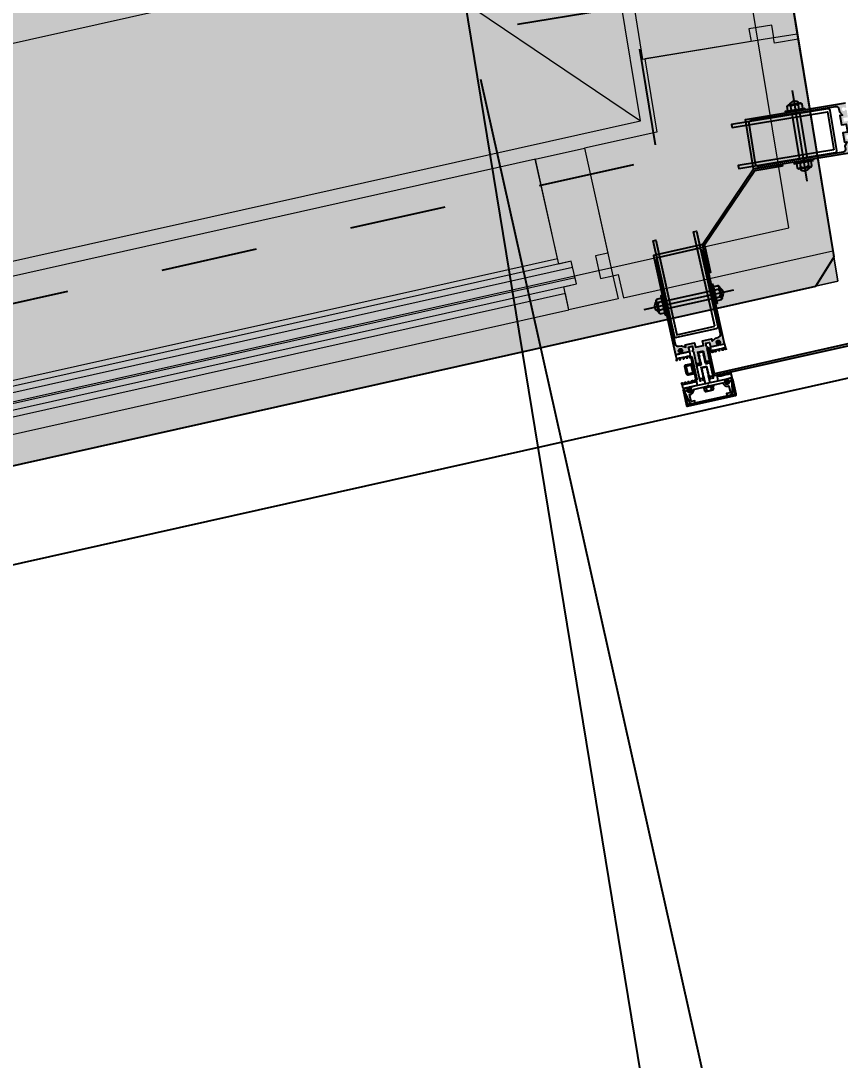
# Model space of a CAD drawing. Header units: metres. Extents: x 2 to 659295185, y -28 to 1124222152.
# Drawn here: x 655635.932 to 655636.78, y 1126426.669 to 1126427.744 of the extents above; entities that cross this region are included whole.
import ezdxf

# ---------------------------------------------------------------- set-up
doc = ezdxf.new("R2010")
doc.units = ezdxf.units.M
doc.header["$MEASUREMENT"] = 0
for name, pattern in [('CCSM_XREF ESTRUCTURA15$0$ACAD_ISO02W100', [15, 12, -3]), ('CCSM_XREF ESTRUCTURA15$0$ACAD_ISO08W100', [36, 24, -3, 6, -3]), ('CCSM_XREF ESTRUCTURA15$0$CENTER', [2, 1.25, -0.25, 0.25, -0.25]), ('DASHDOT', [1, 0.5, -0.25, 0, -0.25])]:
    doc.linetypes.add(name, pattern=pattern)
doc.layers.get('0').update_dxf_attribs({"linetype": 'CONTINUOUS'})
for name, color, linetype in [('CCSM_C1_CUERPO D.dwg 19-03-12$0$A-BROCAL', 8, 'CONTINUOUS'), ('CCSM_C1_CUERPO D.dwg 19-03-12$0$A-ESTRUCTURA DE FACHADA DE VIDRIO', 5, 'CONTINUOUS'), ('CCSM_C1_CUERPO D.dwg 19-03-12$0$A-VIDRIO', 135, 'CONTINUOUS'), ('CCSM_C1_CUERPO D.dwg 19-03-12$0$islas', 7, 'CONTINUOUS'), ('CCSM_C1_CUERPO EL$0$A-AREAS COMERCIALES', 151, 'CONTINUOUS'), ('CCSM_XREF ESTRUCTURA15$0$1. ESTRUCTURA PROPUESTA', 3, 'CONTINUOUS'), ('CCSM_XREF ESTRUCTURA15$0$A-BROCAL', 8, 'CONTINUOUS'), ('CCSM_XREF ESTRUCTURA15$0$ALUMINIO', 26, 'CONTINUOUS'), ('CCSM_XREF ESTRUCTURA15$0$cl', 1, 'CCSM_XREF ESTRUCTURA15$0$CENTER'), ('CCSM_XREF ESTRUCTURA15$0$EJES', 3, 'CCSM_XREF ESTRUCTURA15$0$ACAD_ISO08W100'), ('CCSM_XREF ESTRUCTURA15$0$LAYER1', 1, 'CONTINUOUS'), ('CCSM_XREF ESTRUCTURA15$0$LAYER4', 5, 'CONTINUOUS'), ('CCSM_XREF ESTRUCTURA15$0$METALICO', 5, 'CONTINUOUS'), ('CCSM_XREF ESTRUCTURA15$0$VARIOS', 20, 'CONTINUOUS'), ('MESAS DE FERIA', 7, 'CONTINUOUS')]:
    doc.layers.add(name, color=color, linetype=linetype)
doc.layers.add('CCSM_C1_CUERPO D.dwg 19-03-12$0$VEGETACIÓN', color=7, linetype='CONTINUOUS', true_color=0x428500)
doc.layers.add('LOCALES ASIGNADOS', color=41, linetype='DASHDOT', lineweight=0)
doc.styles.add('CCSM_XREF ESTRUCTURA15$0$ROMANS', font='romans.shx')
doc.dimstyles.new('CCSM_XREF ESTRUCTURA15$0$PMA 1000', dxfattribs={"dimscale": 0, "dimtxt": 0.6, "dimasz": 0.04, "dimexe": 0.3, "dimexo": 0.05, "dimgap": 0.1, "dimtad": 1, "dimzin": 4, "dimdsep": 46, "dimtxsty": 'CCSM_XREF ESTRUCTURA15$0$ROMANS', "dimcen": 0.1, "dimdle": 0.05, "dimclrd": 8, "dimclre": 8, "dimclrt": 5, "dimadec": 3, "dimazin": 0, "dimtfac": 1, "dimtix": 1, "dimtmove": 2, "dimatfit": 3, "dimfxl": 0.125, "dimtolj": 1, "dimtzin": 0, "dimarcsym": 0})
pattern_1 = [(329.308451238, (-1.74908, -4.25296), (0.0412171804, -0.54709132384), [0.05715, -0.62865]), (274.30845124, (-1.7491, -4.25296), (0.5485208358, 0.19704611346), [0.04572, -0.50292]), (19.75945124, (-1.74564, -4.29855), (0.5897357616, -0.35004758223), [0.04857, -0.53427]), (325.49265124, (-1.5987, -4.2283), (0.00707447526, -0.8229292713), [0.085725, -0.942975]), (15.94405124, (-1.5981, -4.2969), (0.8477022361, -0.58277140046), [0.072855, -0.801405]), (270.49245124, (-1.5987, -4.2283), (0.8477011195, -0.5827727124), [0.06858, -0.75438]), (300.308451238, (-1.62395, -4.30967), (-0.2291857787, -0.49847933902), [0.05715, -0.62865]), (245.30845124, (-1.62395, -4.30967), (0.57527698422, -0.09358776406), [0.04572, -0.50292]), (350.75985124, (-1.64305, -4.3512), (0.3460922171, -0.59206566832), [0.04857, -0.53427]), (316.808451238, (-1.74908, -4.25296), (0.251823560087, 0.031886379613), [0, -0.496824, 0, -0.51054, 0, -0.504825]), (286.808451238, (-1.74908, -4.25296), (0.32900826904, -0.149206878947), [0, -0.291084, 0, -0.485394, 0, -0.192405]), (246.808451238, (-1.77656, -4.08527), (0.048835163688, -0.40419522367), [0, -0.1905, 0, -0.59436, 0, -0.78867]), (236.808451238, (-1.7889, -4.01008), (0.14715442583, -0.426197633), [0, -0.24765, 0, -0.394716, 0, -0.56007])]

# ---------------------------------------------------------------- blocks, each defined once
blk = doc.blocks.new('*D2173')
at = {"color": 8, "lineweight": -2, "transparency": 16777216}
for p, q in [((655636.0132, 1126430.3815), (655637.0953, 1126430.5589)), ((655636.8058, 1126430.4709), (655637.2257, 1126427.9086)), ((655636.4461, 1126427.7403), (655637.5283, 1126427.9177))]:
    blk.add_line(p, q, dxfattribs=at)
at = {"color": 8, "lineweight": 0, "transparency": 16777216}
for points in [[(655636.8123, 1126430.472), (655636.7992, 1126430.4698), (655636.7993, 1126430.5104)], [(655637.2323, 1126427.9097), (655637.2192, 1126427.9076), (655637.2322, 1126427.8692)]]:
    blk.add_solid(points, dxfattribs=at)
at = {"color": 5, "transparency": 16777216, "insert": (655637.4105, 1126429.2545), "char_height": 0.6, "attachment_point": 5, "rotation": 279.3085, "style": 'CCSM_XREF ESTRUCTURA15$0$ROMANS'}
blk.add_mtext('\\A1;2.68', dxfattribs=at)
blk = doc.blocks.new('*D2153')
at = {"color": 8, "lineweight": -2, "transparency": 16777216}
for p, q in [((655636.4077, 1126427.6834), (655636.7494, 1126426.1554)), ((655633.5904, 1126427.0533), (655633.9321, 1126425.5253)), ((655633.9057, 1126425.8268), (655636.6449, 1126426.4395))]:
    blk.add_line(p, q, dxfattribs=at)
at = {"color": 8, "lineweight": 0, "transparency": 16777216}
for points in [[(655636.6434, 1126426.446), (655636.6463, 1126426.433), (655636.6839, 1126426.4482)], [(655633.9042, 1126425.8333), (655633.9071, 1126425.8203), (655633.8667, 1126425.8181)]]:
    blk.add_solid(points, dxfattribs=at)
at = {"color": 5, "transparency": 16777216, "insert": (655635.188, 1126426.5235), "char_height": 0.6, "attachment_point": 5, "rotation": 12.6076, "style": 'CCSM_XREF ESTRUCTURA15$0$ROMANS'}
blk.add_mtext('\\A1;2.89', dxfattribs=at)
blk = doc.blocks.new('*D2175')
at = {"color": 8, "lineweight": -2, "transparency": 16777216}
for p, q in [((655636.0132, 1126430.3815), (655637.0953, 1126430.5589)), ((655636.8058, 1126430.4709), (655637.2257, 1126427.9086)), ((655636.4461, 1126427.7403), (655637.5283, 1126427.9177))]:
    blk.add_line(p, q, dxfattribs=at)
at = {"color": 8, "lineweight": 0, "transparency": 16777216}
for points in [[(655636.8123, 1126430.472), (655636.7992, 1126430.4698), (655636.7993, 1126430.5104)], [(655637.2323, 1126427.9097), (655637.2192, 1126427.9076), (655637.2322, 1126427.8692)]]:
    blk.add_solid(points, dxfattribs=at)
at = {"color": 5, "transparency": 16777216, "insert": (655637.4105, 1126429.2545), "char_height": 0.6, "attachment_point": 5, "rotation": 279.3085, "style": 'CCSM_XREF ESTRUCTURA15$0$ROMANS'}
blk.add_mtext('\\A1;2.68', dxfattribs=at)
blk = doc.blocks.new('*D2164')
at = {"color": 8, "lineweight": -2, "transparency": 16777216}
for p, q in [((655636.4077, 1126427.6834), (655636.7494, 1126426.1554)), ((655633.5904, 1126427.0533), (655633.9321, 1126425.5253)), ((655633.9057, 1126425.8268), (655636.6449, 1126426.4395))]:
    blk.add_line(p, q, dxfattribs=at)
at = {"color": 8, "lineweight": 0, "transparency": 16777216}
for points in [[(655636.6434, 1126426.446), (655636.6463, 1126426.433), (655636.6839, 1126426.4482)], [(655633.9042, 1126425.8333), (655633.9071, 1126425.8203), (655633.8667, 1126425.8181)]]:
    blk.add_solid(points, dxfattribs=at)
at = {"color": 5, "transparency": 16777216, "insert": (655635.188, 1126426.5235), "char_height": 0.6, "attachment_point": 5, "rotation": 12.6076, "style": 'CCSM_XREF ESTRUCTURA15$0$ROMANS'}
blk.add_mtext('\\A1;2.89', dxfattribs=at)
blk = doc.blocks.new('CCSM_XREF ESTRUCTURA15$0$A$C1C286DAD')
at = {"layer": 'CCSM_XREF ESTRUCTURA15$0$ALUMINIO'}
h = blk.add_hatch(color=256, dxfattribs=at)
edge = h.paths.add_edge_path()
edge.add_line((-6975.2, -3518), (-6975.9, -3517.5))
edge.add_line((-6975.9, -3517.5), (-6976.4, -3518))
edge.add_line((-6976.4, -3518), (-6976.9, -3517.5))
edge.add_line((-6976.9, -3517.5), (-6977.4, -3518))
edge.add_line((-6977.4, -3518), (-6977.9, -3517.6))
edge.add_line((-6977.9, -3517.6), (-6978.4, -3518.1))
edge.add_line((-6978.4, -3518.1), (-6978.9, -3517.6))
edge.add_line((-6978.9, -3517.6), (-6979.4, -3518.2))
edge.add_line((-6979.4, -3518.2), (-6980, -3517.7))
edge.add_line((-6980, -3517.7), (-6980.4, -3518.2))
edge.add_line((-6980.4, -3518.2), (-6981, -3517.7))
edge.add_line((-6981, -3517.7), (-6981.5, -3518.3))
edge.add_line((-6981.5, -3518.3), (-6982, -3517.8))
edge.add_line((-6982, -3517.8), (-6982.5, -3518.3))
edge.add_line((-6982.5, -3518.3), (-6983, -3517.9))
edge.add_line((-6983, -3517.9), (-6983.5, -3518.4))
edge.add_line((-6983.5, -3518.4), (-6984, -3517.9))
edge.add_line((-6984, -3517.9), (-6984.5, -3518.5))
edge.add_line((-6984.5, -3518.5), (-6985, -3518))
edge.add_line((-6985, -3518), (-6985.5, -3518.5))
edge.add_line((-6985.5, -3518.5), (-6986, -3518.1))
edge.add_line((-6986, -3518.1), (-6986.5, -3518.6))
edge.add_line((-6986.5, -3518.6), (-6987, -3518.1))
edge.add_line((-6987, -3518.1), (-6987.5, -3518.7))
edge.add_line((-6987.5, -3518.7), (-6988.1, -3518.2))
edge.add_line((-6988.1, -3518.2), (-6988.7, -3518.9))
edge.add_line((-6988.7, -3518.9), (-6988.6, -3519.9))
edge.add_line((-6988.6, -3519.9), (-6986.3, -3519.7))
edge.add_line((-6986.3, -3519.7), (-6986.2, -3521.7))
edge.add_line((-6986.2, -3521.7), (-6988.5, -3521.9))
edge.add_line((-6988.5, -3521.9), (-6988.5, -3522.9))
edge.add_line((-6988.5, -3522.9), (-6973.5, -3522))
edge.add_line((-6973.5, -3522), (-6972.4, -3522.9))
edge.add_line((-6972.4, -3522.9), (-6971.5, -3521.9))
edge.add_line((-6971.5, -3521.9), (-6967.7, -3521.7))
edge.add_line((-6967.7, -3521.7), (-6967.5, -3525.5))
edge.add_line((-6967.5, -3525.5), (-6972.3, -3525.7))
edge.add_line((-6972.3, -3525.7), (-6971.8, -3533.2))
edge.add_line((-6971.8, -3533.2), (-6970.6, -3533.8))
edge.add_arc((-6968.8, -3534.5), 2, -150.135, 156.7349, ccw=False)
edge.add_line((-6970.5, -3535.5), (-6971.7, -3536.2))
edge.add_line((-6971.7, -3536.2), (-6971.4, -3540.7))
edge.add_line((-6971.4, -3540.7), (-6866.6, -3534.7))
edge.add_line((-6866.6, -3534.7), (-6869.6, -3482.8))
edge.add_line((-6869.6, -3482.8), (-6974.4, -3488.8))
edge.add_line((-6974.4, -3488.8), (-6974.1, -3493.3))
edge.add_line((-6974.1, -3493.3), (-6972.9, -3493.8))
edge.add_arc((-6971.1, -3494.6), 2, -150.135, 156.7349, ccw=False)
edge.add_line((-6972.8, -3495.6), (-6974, -3496.3))
edge.add_line((-6974, -3496.3), (-6973.5, -3503.8))
edge.add_line((-6973.5, -3503.8), (-6968.8, -3503.5))
edge.add_line((-6968.8, -3503.5), (-6968.5, -3507.3))
edge.add_line((-6968.5, -3507.3), (-6972.3, -3507.5))
edge.add_line((-6972.3, -3507.5), (-6973.4, -3506.6))
edge.add_line((-6973.4, -3506.6), (-6974.3, -3507.6))
edge.add_line((-6974.3, -3507.6), (-6989.3, -3508.5))
edge.add_line((-6989.3, -3508.5), (-6989.2, -3509.5))
edge.add_line((-6989.2, -3509.5), (-6986.9, -3509.4))
edge.add_line((-6986.9, -3509.4), (-6986.8, -3511.3))
edge.add_line((-6986.8, -3511.3), (-6989.1, -3511.5))
edge.add_line((-6989.1, -3511.5), (-6989.1, -3512.5))
edge.add_line((-6989.1, -3512.5), (-6988.4, -3513.1))
edge.add_line((-6988.4, -3513.1), (-6987.9, -3512.5))
edge.add_line((-6987.9, -3512.5), (-6987.3, -3513))
edge.add_line((-6987.3, -3513), (-6986.9, -3512.5))
edge.add_line((-6986.9, -3512.5), (-6986.3, -3513))
edge.add_line((-6986.3, -3513), (-6985.8, -3512.4))
edge.add_line((-6985.8, -3512.4), (-6985.3, -3512.9))
edge.add_line((-6985.3, -3512.9), (-6984.8, -3512.4))
edge.add_line((-6984.8, -3512.4), (-6984.3, -3512.8))
edge.add_line((-6984.3, -3512.8), (-6983.8, -3512.3))
edge.add_line((-6983.8, -3512.3), (-6983.3, -3512.8))
edge.add_line((-6983.3, -3512.8), (-6982.8, -3512.3))
edge.add_line((-6982.8, -3512.3), (-6982.3, -3512.8))
edge.add_line((-6982.3, -3512.8), (-6981.8, -3512.2))
edge.add_line((-6981.8, -3512.2), (-6981.3, -3512.7))
edge.add_line((-6981.3, -3512.7), (-6980.8, -3512.2))
edge.add_line((-6980.8, -3512.2), (-6980.2, -3512.6))
edge.add_line((-6980.2, -3512.6), (-6979.8, -3512.1))
edge.add_line((-6979.8, -3512.1), (-6979.2, -3512.6))
edge.add_line((-6979.2, -3512.6), (-6978.7, -3512))
edge.add_line((-6978.7, -3512), (-6978.2, -3512.5))
edge.add_line((-6978.2, -3512.5), (-6977.7, -3512))
edge.add_line((-6977.7, -3512), (-6977.2, -3512.5))
edge.add_line((-6977.2, -3512.5), (-6976.7, -3511.9))
edge.add_line((-6976.7, -3511.9), (-6976.2, -3512.4))
edge.add_line((-6976.2, -3512.4), (-6975.6, -3511.8))
edge.add_line((-6975.6, -3511.8), (-6975.2, -3518))
edge = h.paths.add_edge_path(flags=16)
edge.add_line((-6875.5, -3485.1), (-6963.5, -3490.2))
edge.add_arc((-6963.3, -3493.2), 3, 93.2999, 183.2999)
edge.add_line((-6966.3, -3493.3), (-6966.2, -3496.3))
edge.add_line((-6966.2, -3496.3), (-6968.4, -3500.5))
edge.add_line((-6968.4, -3500.5), (-6965.9, -3500.3))
edge.add_line((-6965.9, -3500.3), (-6965.4, -3510.1))
edge.add_line((-6965.4, -3510.1), (-6970.2, -3510.4))
edge.add_line((-6970.2, -3510.4), (-6969.7, -3518.8))
edge.add_line((-6969.7, -3518.8), (-6964.9, -3518.5))
edge.add_line((-6964.9, -3518.5), (-6964.3, -3528.3))
edge.add_line((-6964.3, -3528.3), (-6966.8, -3528.4))
edge.add_line((-6966.8, -3528.4), (-6964.1, -3532.3))
edge.add_line((-6964.1, -3532.3), (-6963.9, -3535.3))
edge.add_arc((-6960.9, -3535.1), 3, 183.2999, 273.2999)
edge.add_line((-6960.7, -3538.1), (-6872.7, -3533))
edge.add_arc((-6872.9, -3530), 3, 273.2999, 363.2999)
edge.add_line((-6869.9, -3529.8), (-6872.3, -3487.9))
edge.add_arc((-6875.3, -3488.1), 3, 3.2999, 93.2999)
h = blk.add_hatch(color=256, dxfattribs=at)
edge = h.paths.add_edge_path()
edge.add_arc((-7026.5, -3493.7), 1.02, 93.2999, 183.2999, ccw=False)
edge.add_line((-7026.6, -3492.7), (-7014.4, -3492))
edge.add_line((-7014.4, -3492), (-7013.3, -3493))
edge.add_line((-7013.3, -3493), (-7011.6, -3491.1))
edge.add_line((-7011.6, -3491.1), (-7011.7, -3490.8))
edge.add_arc((-7012, -3490.8), 0.3, 3.2999, 93.2999)
edge.add_line((-7012, -3490.5), (-7028, -3491.4))
edge.add_arc((-7028, -3492.4), 1.02, 93.2999, 183.2999)
edge.add_line((-7029, -3492.5), (-7026.1, -3543.2))
edge.add_arc((-7025, -3543.1), 1.02, 183.2999, 273.2999)
edge.add_line((-7025, -3544.2), (-7008.9, -3543.2))
edge.add_arc((-7009, -3542.9), 0.3, 273.2999, 363.2999)
edge.add_line((-7008.7, -3542.9), (-7008.7, -3542.6))
edge.add_line((-7008.7, -3542.6), (-7010.6, -3540.9))
edge.add_line((-7010.6, -3540.9), (-7011.5, -3542))
edge.add_line((-7011.5, -3542), (-7023.7, -3542.7))
edge.add_arc((-7023.7, -3541.7), 1.02, 183.2999, 273.2999, ccw=False)
edge.add_line((-7024.8, -3541.7), (-7027.5, -3493.8))
h = blk.add_hatch(color=256, dxfattribs=at)
edge = h.paths.add_edge_path()
edge.add_line((-6775, -3707), (-6774.4, -3707.6))
edge.add_line((-6774.4, -3707.6), (-6774.9, -3708.2))
edge.add_line((-6774.9, -3708.2), (-6774.4, -3708.7))
edge.add_line((-6774.4, -3708.7), (-6774.9, -3709.2))
edge.add_line((-6774.9, -3709.2), (-6774.4, -3709.7))
edge.add_line((-6774.4, -3709.7), (-6774.9, -3710.2))
edge.add_line((-6774.9, -3710.2), (-6774.4, -3710.7))
edge.add_line((-6774.4, -3710.7), (-6774.9, -3711.2))
edge.add_line((-6774.9, -3711.2), (-6774.4, -3711.7))
edge.add_line((-6774.4, -3711.7), (-6774.9, -3712.2))
edge.add_line((-6774.9, -3712.2), (-6774.4, -3712.7))
edge.add_line((-6774.4, -3712.7), (-6774.9, -3713.3))
edge.add_line((-6774.9, -3713.3), (-6774.4, -3713.8))
edge.add_line((-6774.4, -3713.8), (-6774.9, -3714.3))
edge.add_line((-6774.9, -3714.3), (-6774.4, -3714.8))
edge.add_line((-6774.4, -3714.8), (-6774.9, -3715.3))
edge.add_line((-6774.9, -3715.3), (-6774.4, -3715.8))
edge.add_line((-6774.4, -3715.8), (-6774.9, -3716.3))
edge.add_line((-6774.9, -3716.3), (-6774.4, -3716.8))
edge.add_line((-6774.4, -3716.8), (-6774.9, -3717.3))
edge.add_line((-6774.9, -3717.3), (-6774.4, -3717.8))
edge.add_line((-6774.4, -3717.8), (-6774.9, -3718.3))
edge.add_line((-6774.9, -3718.3), (-6774.4, -3718.8))
edge.add_line((-6774.4, -3718.8), (-6774.9, -3719.3))
edge.add_line((-6774.9, -3719.3), (-6774.4, -3719.9))
edge.add_line((-6774.4, -3719.9), (-6775.1, -3720.5))
edge.add_line((-6775.1, -3720.5), (-6776.1, -3720.5))
edge.add_line((-6776.1, -3720.5), (-6776.1, -3718.2))
edge.add_line((-6776.1, -3718.2), (-6778.1, -3718.2))
edge.add_line((-6778.1, -3718.2), (-6778.1, -3720.5))
edge.add_line((-6778.1, -3720.5), (-6779.1, -3720.5))
edge.add_line((-6779.1, -3720.5), (-6779.1, -3705.5))
edge.add_line((-6779.1, -3705.5), (-6780.1, -3704.5))
edge.add_line((-6780.1, -3704.5), (-6779.1, -3703.5))
edge.add_line((-6779.1, -3703.5), (-6779.1, -3699.7))
edge.add_line((-6779.1, -3699.7), (-6782.9, -3699.7))
edge.add_line((-6782.9, -3699.7), (-6782.9, -3704.5))
edge.add_line((-6782.9, -3704.5), (-6790.4, -3704.5))
edge.add_line((-6790.4, -3704.5), (-6791, -3703.3))
edge.add_arc((-6791.9, -3701.5), 2, 296.5651, 603.435)
edge.add_line((-6792.8, -3703.3), (-6793.4, -3704.5))
edge.add_line((-6793.4, -3704.5), (-6797.9, -3704.5))
edge.add_line((-6797.9, -3704.5), (-6797.9, -3599.5))
edge.add_line((-6797.9, -3599.5), (-6745.9, -3599.5))
edge.add_line((-6745.9, -3599.5), (-6745.9, -3704.5))
edge.add_line((-6745.9, -3704.5), (-6750.4, -3704.5))
edge.add_line((-6750.4, -3704.5), (-6751, -3703.3))
edge.add_arc((-6751.9, -3701.5), 2, 296.5651, 603.435)
edge.add_line((-6752.8, -3703.3), (-6753.4, -3704.5))
edge.add_line((-6753.4, -3704.5), (-6760.9, -3704.5))
edge.add_line((-6760.9, -3704.5), (-6760.9, -3699.7))
edge.add_line((-6760.9, -3699.7), (-6764.7, -3699.7))
edge.add_line((-6764.7, -3699.7), (-6764.7, -3703.5))
edge.add_line((-6764.7, -3703.5), (-6763.7, -3704.5))
edge.add_line((-6763.7, -3704.5), (-6764.7, -3705.5))
edge.add_line((-6764.7, -3705.5), (-6764.7, -3720.5))
edge.add_line((-6764.7, -3720.5), (-6765.7, -3720.5))
edge.add_line((-6765.7, -3720.5), (-6765.7, -3718.2))
edge.add_line((-6765.7, -3718.2), (-6767.7, -3718.2))
edge.add_line((-6767.7, -3718.2), (-6767.7, -3720.5))
edge.add_line((-6767.7, -3720.5), (-6768.7, -3720.5))
edge.add_line((-6768.7, -3720.5), (-6769.3, -3719.9))
edge.add_line((-6769.3, -3719.9), (-6768.8, -3719.3))
edge.add_line((-6768.8, -3719.3), (-6769.3, -3718.8))
edge.add_line((-6769.3, -3718.8), (-6768.8, -3718.3))
edge.add_line((-6768.8, -3718.3), (-6769.3, -3717.8))
edge.add_line((-6769.3, -3717.8), (-6768.8, -3717.3))
edge.add_line((-6768.8, -3717.3), (-6769.3, -3716.8))
edge.add_line((-6769.3, -3716.8), (-6768.8, -3716.3))
edge.add_line((-6768.8, -3716.3), (-6769.3, -3715.8))
edge.add_line((-6769.3, -3715.8), (-6768.8, -3715.3))
edge.add_line((-6768.8, -3715.3), (-6769.3, -3714.8))
edge.add_line((-6769.3, -3714.8), (-6768.8, -3714.3))
edge.add_line((-6768.8, -3714.3), (-6769.4, -3713.8))
edge.add_line((-6769.4, -3713.8), (-6768.8, -3713.3))
edge.add_line((-6768.8, -3713.3), (-6769.4, -3712.7))
edge.add_line((-6769.4, -3712.7), (-6768.8, -3712.2))
edge.add_line((-6768.8, -3712.2), (-6769.4, -3711.7))
edge.add_line((-6769.4, -3711.7), (-6768.8, -3711.2))
edge.add_line((-6768.8, -3711.2), (-6769.4, -3710.7))
edge.add_line((-6769.4, -3710.7), (-6768.8, -3710.2))
edge.add_line((-6768.8, -3710.2), (-6769.4, -3709.7))
edge.add_line((-6769.4, -3709.7), (-6768.8, -3709.2))
edge.add_line((-6768.8, -3709.2), (-6769.4, -3708.7))
edge.add_line((-6769.4, -3708.7), (-6768.8, -3708.2))
edge.add_line((-6768.8, -3708.2), (-6769.4, -3707.6))
edge.add_line((-6769.4, -3707.6), (-6768.7, -3707))
edge.add_line((-6768.7, -3707), (-6775, -3707))
edge = h.paths.add_edge_path(flags=16)
edge.add_line((-6747.9, -3605.5), (-6747.9, -3693.7))
edge.add_arc((-6750.9, -3693.7), 3, -90, 0, ccw=False)
edge.add_line((-6750.9, -3696.7), (-6753.9, -3696.7))
edge.add_line((-6753.9, -3696.7), (-6757.9, -3699.2))
edge.add_line((-6757.9, -3699.2), (-6757.9, -3696.7))
edge.add_line((-6757.9, -3696.7), (-6767.7, -3696.7))
edge.add_line((-6767.7, -3696.7), (-6767.7, -3701.5))
edge.add_line((-6767.7, -3701.5), (-6776.1, -3701.5))
edge.add_line((-6776.1, -3701.5), (-6776.1, -3696.7))
edge.add_line((-6776.1, -3696.7), (-6785.9, -3696.7))
edge.add_line((-6785.9, -3696.7), (-6785.9, -3699.2))
edge.add_line((-6785.9, -3699.2), (-6789.9, -3696.7))
edge.add_line((-6789.9, -3696.7), (-6792.9, -3696.7))
edge.add_arc((-6792.9, -3693.7), 3, 180, 270, ccw=False)
edge.add_line((-6795.9, -3693.7), (-6795.9, -3605.5))
edge.add_arc((-6792.9, -3605.5), 3, 90, 180, ccw=False)
edge.add_line((-6792.9, -3602.5), (-6750.9, -3602.5))
edge.add_arc((-6750.9, -3605.5), 3, 0, 90, ccw=False)
at = {"layer": 'CCSM_XREF ESTRUCTURA15$0$LAYER4'}
for points in [[(-6781.1, -3705.5), (-6781.1, -3732.5), (-6988.4, -3732.5), (-7000.3, -3525.5), (-6973.4, -3524), (-6973.5, -3522), (-7002.4, -3523.7), (-6990.3, -3734.5), (-6779.1, -3734.5), (-6779.1, -3705.5)], [(-6799.9, -3629.5), (-6799.9, -3600.4), (-6867.3, -3536.7), (-6896.4, -3538.4), (-6896.5, -3536.4), (-6866.6, -3534.7), (-6797.9, -3599.5), (-6797.9, -3629.5)]]:
    blk.add_hatch(color=256, dxfattribs=at).paths.add_polyline_path(points)
at = {"layer": 'CCSM_XREF ESTRUCTURA15$0$A-BROCAL', "elevation": -0.5}
for points in [[(-7240.3, 1793.3), (-6927.9, -3643.7), (-6901.2, -3667.1), (32631.6, -3667.2), (32657.6, -3643.9), (32971.9, 1807.7)], [(-7340.1, 1787.5), (-7025.4, -3691.3), (-7020, -3767.1), (32750.7, -3767.2), (32755.1, -3691), (33071.8, 1801.9)]]:
    blk.add_lwpolyline(points, dxfattribs=at)
at = {"layer": 'CCSM_XREF ESTRUCTURA15$0$ALUMINIO', "elevation": -0.5}
for points in [[(-6975.2, -3518), (-6975.9, -3517.5), (-6976.4, -3518), (-6976.9, -3517.5), (-6977.4, -3518), (-6977.9, -3517.6), (-6978.4, -3518.1), (-6978.9, -3517.6), (-6979.4, -3518.2), (-6980, -3517.7), (-6980.4, -3518.2), (-6981, -3517.7), (-6981.5, -3518.3), (-6982, -3517.8), (-6982.5, -3518.3), (-6983, -3517.9), (-6983.5, -3518.4), (-6984, -3517.9), (-6984.5, -3518.5), (-6985, -3518), (-6985.5, -3518.5), (-6986, -3518.1), (-6986.5, -3518.6), (-6987, -3518.1), (-6987.5, -3518.7), (-6988.1, -3518.2), (-6988.7, -3518.9), (-6988.6, -3519.9), (-6986.3, -3519.7), (-6986.2, -3521.7), (-6988.5, -3521.9), (-6988.5, -3522.9), (-6973.5, -3522), (-6972.4, -3522.9), (-6971.5, -3521.9), (-6967.7, -3521.7), (-6967.5, -3525.5), (-6972.3, -3525.7), (-6971.8, -3533.2), (-6970.6, -3533.8, -4.236068), (-6970.5, -3535.5), (-6971.7, -3536.2), (-6971.4, -3540.7), (-6866.6, -3534.7), (-6869.6, -3482.8), (-6974.4, -3488.8), (-6974.1, -3493.3), (-6972.9, -3493.8, -4.236068), (-6972.8, -3495.6), (-6974, -3496.3), (-6973.5, -3503.8), (-6968.8, -3503.5), (-6968.5, -3507.3), (-6972.3, -3507.5), (-6973.4, -3506.6), (-6974.3, -3507.6), (-6989.3, -3508.5), (-6989.2, -3509.5), (-6986.9, -3509.4), (-6986.8, -3511.3), (-6989.1, -3511.5), (-6989.1, -3512.5), (-6988.4, -3513.1), (-6987.9, -3512.5), (-6987.3, -3513), (-6986.9, -3512.5), (-6986.3, -3513), (-6985.8, -3512.4), (-6985.3, -3512.9), (-6984.8, -3512.4), (-6984.3, -3512.8), (-6983.8, -3512.3), (-6983.3, -3512.8), (-6982.8, -3512.3), (-6982.3, -3512.8), (-6981.8, -3512.2), (-6981.3, -3512.7), (-6980.8, -3512.2), (-6980.2, -3512.6), (-6979.8, -3512.1), (-6979.2, -3512.6), (-6978.7, -3512), (-6978.2, -3512.5), (-6977.7, -3512), (-6977.2, -3512.5), (-6976.7, -3511.9), (-6976.2, -3512.4), (-6975.6, -3511.8)], [(-7027.5, -3493.8), (-7027.5, -3493.8, -0.414214), (-7026.6, -3492.7), (-7014.4, -3492), (-7013.3, -3493), (-7011.6, -3491.1), (-7011.7, -3490.8, 0.414214), (-7012, -3490.5), (-7028, -3491.4, 0.414214), (-7029, -3492.5), (-7026.1, -3543.2, 0.414214), (-7025, -3544.2), (-7008.9, -3543.2, 0.414214), (-7008.7, -3542.9), (-7008.7, -3542.6), (-7010.6, -3540.9), (-7011.5, -3542), (-7023.7, -3542.7, -0.414214), (-7024.8, -3541.7)], [(-7009.9, -3499.9), (-7011.3, -3498.7, -2.544495), (-7011.5, -3495.5), (-7010.3, -3494.1), (-7010.3, -3492.9, 0.414214), (-7011.4, -3492), (-7012.4, -3492), (-7013.3, -3493.1), (-7014.4, -3492.1), (-7025.4, -3495, 0.35857), (-7026.9, -3497), (-7026.7, -3501), (-7024.7, -3500.8), (-7024.9, -3496.9), (-7017.4, -3496.4, 0.4818), (-7012.8, -3501.5), (-7012, -3516), (-7010.9, -3516.9), (-7011.9, -3518), (-7011.1, -3532.5, 0.4818), (-7015, -3538.1), (-7022.5, -3538.5), (-7022.7, -3534.5), (-7024.7, -3534.6), (-7024.5, -3538.6, 0.35857), (-7022.8, -3540.5), (-7011.5, -3542), (-7010.6, -3540.9), (-7009.5, -3541.9), (-7008.5, -3541.8, 0.414214), (-7007.6, -3540.7), (-7007.6, -3539.5), (-7009, -3538.3, -2.544495), (-7009.2, -3535.1), (-7008, -3533.8)], [(-6875.5, -3485.1), (-6963.5, -3490.2, 0.414214), (-6966.3, -3493.3), (-6966.2, -3496.3), (-6968.4, -3500.5), (-6965.9, -3500.3), (-6965.4, -3510.1), (-6970.2, -3510.4), (-6969.7, -3518.8), (-6964.9, -3518.5), (-6964.3, -3528.3), (-6966.8, -3528.4), (-6964.1, -3532.3), (-6963.9, -3535.3, 0.414214), (-6960.7, -3538.1), (-6872.7, -3533, 0.414214), (-6869.9, -3529.8), (-6872.3, -3487.9, 0.414214)], [(-6747.9, -3605.5), (-6747.9, -3693.7, -0.414214), (-6750.9, -3696.7), (-6753.9, -3696.7), (-6757.9, -3699.2), (-6757.9, -3696.7), (-6767.7, -3696.7), (-6767.7, -3701.5), (-6776.1, -3701.5), (-6776.1, -3696.7), (-6785.9, -3696.7), (-6785.9, -3699.2), (-6789.9, -3696.7), (-6792.9, -3696.7, -0.414214), (-6795.9, -3693.7), (-6795.9, -3605.5, -0.414214), (-6792.9, -3602.5), (-6750.9, -3602.5, -0.414214)]]:
    blk.add_lwpolyline(points, format="xyb", close=True, dxfattribs=at)
blk.add_lwpolyline([(-6991.2, -3518.9), (-6991.9, -3518.4), (-6992.3, -3518.9), (-6992.9, -3518.4), (-6993.4, -3519), (-6993.9, -3518.5), (-6994.4, -3519), (-6994.9, -3518.5), (-6995.4, -3519.1), (-6995.9, -3518.6), (-6996.4, -3519.1), (-6996.9, -3518.7), (-6997.4, -3519.2), (-6998, -3518.7), (-6998.4, -3519.3), (-6998.9, -3518.8), (-6999.4, -3519.4), (-7000, -3518.9), (-7000.4, -3519.4), (-7001, -3518.9), (-7001.5, -3519.5), (-7002, -3519), (-7002.5, -3519.5), (-7003, -3519), (-7003.5, -3519.6), (-7004, -3519.1), (-7004.7, -3519.8), (-7004.6, -3520.8), (-7002.3, -3520.7), (-7002.2, -3522.7), (-7004.5, -3522.8), (-7004.4, -3523.8), (-6988.5, -3522.9), (-6988.7, -3518.2), (-6987.5, -3518.1), (-6986.9, -3517.4), (-6986.2, -3518), (-6980.1, -3517.7), (-6979.6, -3517), (-6978.9, -3517.6), (-6976.3, -3517.4), (-6976.5, -3512.5), (-6979.2, -3512.6), (-6979.8, -3513.3), (-6980.4, -3512.7), (-6986.5, -3513), (-6987.1, -3513.7), (-6987.7, -3513.1), (-6989, -3513.2), (-6989.3, -3508.5), (-7005.3, -3509.4), (-7005.2, -3510.4), (-7002.9, -3510.3), (-7002.8, -3512.3), (-7005.1, -3512.4), (-7005, -3513.4), (-7004.3, -3514), (-7003.9, -3513.5), (-7003.3, -3513.9), (-7002.8, -3513.4), (-7002.3, -3513.9), (-7001.8, -3513.3), (-7001.3, -3513.8), (-7000.8, -3513.3), (-7000.3, -3513.8), (-6999.8, -3513.2), (-6999.2, -3513.7), (-6998.8, -3513.2), (-6998.3, -3513.7), (-6997.8, -3513.1), (-6997.2, -3513.6), (-6996.8, -3513.1), (-6996.2, -3513.6), (-6995.7, -3513), (-6995.2, -3513.5), (-6994.7, -3513), (-6994.2, -3513.5), (-6993.7, -3512.9), (-6993.2, -3513.4), (-6992.7, -3512.9), (-6992.1, -3513.3), (-6991.6, -3512.7)], close=True, dxfattribs=at)
blk.add_lwpolyline([(-6797.9, -3704.5), (-6797.9, -3599.5), (-6745.9, -3599.5), (-6745.9, -3704.5)], dxfattribs=at)
at = {"layer": 'CCSM_XREF ESTRUCTURA15$0$cl'}
for p, q in [((-6940.3, -582.8, -1), (-6771.9, -3503.1, -0.1)), ((-4056.7, -3503.1, -0.5), (-6771.9, -3503.1, -0.5))]:
    blk.add_line(p, q, dxfattribs=at)
at = {"layer": 'CCSM_XREF ESTRUCTURA15$0$EJES'}
for p, q in [((-6923.2, -3464.4, -0.5), (-6917.8, -3559.1, -0.5)), ((-6724.4, -3652, -0.5), (-6819.3, -3652, -0.5))]:
    blk.add_line(p, q, dxfattribs=at)
at = {"layer": 'CCSM_XREF ESTRUCTURA15$0$LAYER1', "elevation": -0.5}
for points in [[(-7003.9, -3498.2), (-7005.7, -3498.8), (-7005.5, -3501.4), (-7003.8, -3500.8), (-7003.7, -3501.8), (-7005.4, -3502.4), (-7005.3, -3504.6), (-7003.6, -3504), (-7003.5, -3505), (-7005.3, -3505.6), (-7009.4, -3505.8), (-7009.9, -3497.4), (-7012.9, -3497.6), (-7012.2, -3498.7), (-7012.7, -3499), (-7013.9, -3497.1), (-7012.9, -3495), (-7012.3, -3495.3), (-7013, -3496.6), (-7010, -3496.4), (-7010.3, -3490.9), (-7006.1, -3490.6), (-7004.4, -3490), (-7004.3, -3491), (-7006.1, -3491.6), (-7005.9, -3494), (-7004.2, -3493.4), (-7004.1, -3494.4), (-7005.9, -3495), (-7005.7, -3497.7), (-7004, -3497.1)], [(-6980, -3496.8), (-6978.2, -3497.2), (-6978, -3499.8), (-6979.8, -3499.4), (-6979.7, -3500.4), (-6977.9, -3500.8), (-6977.8, -3503), (-6979.6, -3502.6), (-6979.6, -3503.6), (-6977.8, -3504), (-6973.6, -3503.8), (-6974.1, -3495.3), (-6971.1, -3495.2), (-6971.7, -3496.3), (-6971.1, -3496.6), (-6970.1, -3494.6), (-6971.4, -3492.6), (-6971.9, -3493), (-6971.1, -3494.2), (-6974.1, -3494.3), (-6974.5, -3488.8), (-6978.6, -3489), (-6980.4, -3488.6), (-6980.4, -3489.7), (-6978.6, -3490.1), (-6978.4, -3492.4), (-6980.2, -3492), (-6980.2, -3493.1), (-6978.4, -3493.5), (-6978.2, -3496.2), (-6980, -3495.8)], [(-6977.8, -3533.4), (-6976.1, -3532.8), (-6976.3, -3530.2), (-6978, -3530.8), (-6978.1, -3529.8), (-6976.3, -3529.2), (-6976.4, -3527), (-6978.2, -3527.6), (-6978.2, -3526.6), (-6976.5, -3526), (-6972.3, -3525.7), (-6971.9, -3534.2), (-6968.8, -3534), (-6969.6, -3532.9), (-6969.1, -3532.6), (-6967.8, -3534.4), (-6968.9, -3536.5), (-6969.4, -3536.3), (-6968.8, -3535), (-6971.8, -3535.2), (-6971.5, -3540.7), (-6975.6, -3541), (-6977.4, -3541.6), (-6977.4, -3540.5), (-6975.7, -3539.9), (-6975.8, -3537.6), (-6977.6, -3538.2), (-6977.6, -3537.1), (-6975.9, -3536.5), (-6976, -3533.8), (-6977.8, -3534.4)], [(-7001.8, -3534.8), (-7003.6, -3534.4), (-7003.8, -3531.8), (-7002, -3532.2), (-7002, -3531.2), (-7003.8, -3530.8), (-7003.9, -3528.6), (-7002.1, -3529), (-7002.2, -3528), (-7004, -3527.6), (-7008.2, -3527.8), (-7007.7, -3536.2), (-7010.7, -3536.4), (-7010.1, -3535.2), (-7010.6, -3535), (-7011.6, -3537), (-7010.3, -3538.9), (-7009.8, -3538.6), (-7010.6, -3537.4), (-7007.6, -3537.2), (-7007.3, -3542.8), (-7003.1, -3542.5), (-7001.3, -3542.9), (-7001.4, -3541.9), (-7003.2, -3541.5), (-7003.3, -3539.2), (-7001.5, -3539.6), (-7001.6, -3538.5), (-7003.4, -3538.1), (-7003.5, -3535.4), (-7001.7, -3535.8)]]:
    blk.add_lwpolyline(points, close=True, dxfattribs=at)
at = {"layer": 'CCSM_XREF ESTRUCTURA15$0$LAYER4', "linetype": 'CCSM_XREF ESTRUCTURA15$0$ACAD_ISO02W100'}
for p, q in [((-7016, -3514.8, -0.5), (-7013, -3514.7, -0.5)), ((-7015.7, -3519.6, -0.5), (-7012.7, -3519.5, -0.5))]:
    blk.add_line(p, q, dxfattribs=at)
at = {"layer": 'CCSM_XREF ESTRUCTURA15$0$LAYER4', "linetype": 'CCSM_XREF ESTRUCTURA15$0$ACAD_ISO02W100', "elevation": -0.5}
for points in [[(-7013.1, -3512.6), (-7012.6, -3521.5), (-7015.9, -3521.7), (-7016.8, -3520.9), (-7017.3, -3513.7), (-7016.4, -3512.8)], [(-7012.3, -3511), (-7011.6, -3523), (-7012.5, -3523), (-7013.2, -3511.1)]]:
    blk.add_lwpolyline(points, close=True, dxfattribs=at)
at = {"layer": 'CCSM_XREF ESTRUCTURA15$0$LAYER4', "elevation": -0.5}
blk.add_lwpolyline([(-7009.1, -3514.4), (-7001.3, -3514), (-7000.8, -3513.4), (-7000.3, -3513.9), (-6999.8, -3513.4), (-6999.2, -3513.9), (-6998.8, -3513.3), (-6998.2, -3513.8), (-6997.7, -3513.3), (-6997.2, -3513.7), (-6996.7, -3513.2), (-6996.2, -3513.7), (-6995.7, -3513.2), (-6995.2, -3513.7), (-6994.7, -3513.1), (-6994.2, -3513.6), (-6993.7, -3513.1), (-6993.2, -3513.5), (-6992.7, -3513), (-6992.1, -3513.5), (-6991.9, -3518.2), (-6991.9, -3518.2), (-6992.4, -3518.8), (-6992.9, -3518.3), (-6993.4, -3518.8), (-6993.9, -3518.3), (-6994.4, -3518.9), (-6994.9, -3518.4), (-6995.4, -3518.9), (-6995.9, -3518.5), (-6996.4, -3519), (-6996.9, -3518.6), (-6997.4, -3519.1), (-6998, -3518.6), (-6998.4, -3519.2), (-6999, -3518.7), (-6999.4, -3519.2), (-7000, -3518.7), (-7000.5, -3519.3), (-7001, -3518.8), (-7008.8, -3519.2)], dxfattribs=at)
for points in [[(-6781.1, -3705.5), (-6781.1, -3732.5), (-6988.4, -3732.5), (-7000.3, -3525.5), (-6973.4, -3524), (-6973.5, -3522), (-7002.4, -3523.7), (-6990.3, -3734.5), (-6779.1, -3734.5), (-6779.1, -3705.5)], [(-6799.9, -3629.5), (-6799.9, -3600.4), (-6867.3, -3536.7), (-6896.4, -3538.4), (-6896.5, -3536.4), (-6866.6, -3534.7), (-6797.9, -3599.5), (-6797.9, -3629.5)]]:
    blk.add_lwpolyline(points, close=True, dxfattribs=at)
at = {"layer": 'CCSM_XREF ESTRUCTURA15$0$LAYER4', "linetype": 'CCSM_XREF ESTRUCTURA15$0$ACAD_ISO02W100'}
for centre, radius, start, end in [((-7015.9, -3513.8, -0.5), 1.06, 100.5764, 266.0235), ((-7013.2, -3517.1, -0.5), 3.58, 141.1676, 225.4323), ((-7013.2, -3517.1, -0.5), 3.58, 141.1676, 225.4323), ((-7015.5, -3520.7, -0.5), 1.06, 100.5764, 266.0235)]:
    blk.add_arc(centre, radius, start, end, dxfattribs=at)
at = {"layer": 'CCSM_XREF ESTRUCTURA15$0$METALICO'}
for p, q in [((-6926.1, -3484.5, -0.5), (-6926.4, -3480.5, -0.5)), ((-6918, -3484, -0.5), (-6918.3, -3480, -0.5)), ((-6925.9, -3488, -0.5), (-6923.1, -3535.9, -0.5)), ((-6917.9, -3487.5, -0.5), (-6915.1, -3535.5, -0.5)), ((-6923, -3539.4, -0.5), (-6922.7, -3543.5, -0.5)), ((-6914.9, -3539, -0.5), (-6914.6, -3543, -0.5)), ((-6799.4, -3648, -0.5), (-6803.4, -3648, -0.5)), ((-6747.9, -3648, -0.5), (-6795.9, -3648, -0.5)), ((-6744.4, -3648, -0.5), (-6740.3, -3648, -0.5)), ((-6799.4, -3656.1, -0.5), (-6803.4, -3656.1, -0.5)), ((-6747.9, -3656, -0.5), (-6795.9, -3656, -0.5)), ((-6744.4, -3656.1, -0.5), (-6740.3, -3656.1, -0.5))]:
    blk.add_line(p, q, dxfattribs=at)
at = {"layer": 'CCSM_XREF ESTRUCTURA15$0$METALICO', "elevation": -0.5}
for points in [[(-6914.5, -3483.8), (-6914.8, -3479), (-6916.3, -3477.8), (-6928.6, -3478.5), (-6930, -3479.9), (-6929.7, -3484.7)], [(-6911.3, -3538.8), (-6911, -3543.6), (-6912.4, -3545), (-6924.7, -3545.7), (-6926.2, -3544.5), (-6926.5, -3539.6)], [(-6799.4, -3644.4), (-6804.2, -3644.4), (-6805.5, -3645.9), (-6805.5, -3658.2), (-6804.2, -3659.6), (-6799.4, -3659.6)], [(-6744.4, -3644.4), (-6739.5, -3644.4), (-6738.2, -3645.9), (-6738.2, -3658.2), (-6739.5, -3659.6), (-6744.4, -3659.6)]]:
    blk.add_lwpolyline(points, dxfattribs=at)
for points in [[(-6914.7, -3479.8, 0.97177), (-6918.3, -3480, 0.375), (-6926.4, -3480.5, 0.97177), (-6929.9, -3480.7, 0.97177)], [(-6911.1, -3542.8, -0.97177), (-6914.6, -3543, -0.375), (-6922.7, -3543.5, -0.97177), (-6926.3, -3543.7, -0.97177)], [(-6803.4, -3644.4, 0.97177), (-6803.4, -3648, 0.375), (-6803.4, -3656.1, 0.97177), (-6803.4, -3659.6, 0.97177)], [(-6740.3, -3644.4, -0.97177), (-6740.3, -3648, -0.375), (-6740.3, -3656.1, -0.97177), (-6740.3, -3659.6, -0.97177)]]:
    blk.add_lwpolyline(points, format="xyb", dxfattribs=at)
for points in [[(-6951.9, -3533.6), (-6852, -3527.8), (-6851.8, -3530.8), (-6952.7, -3536.6, -0.414214), (-6954.8, -3534.7), (-6957.2, -3492.8, -0.414214), (-6955.4, -3490.7), (-6854.4, -3484.9), (-6854.3, -3487.9), (-6954.2, -3493.6)], [(-6997.1, -3503.4), (-6997.4, -3498.4, -0.414214), (-6996, -3496.9), (-6988, -3496.4, -0.414214), (-6986.4, -3497.8), (-6986.1, -3502.8, -0.414214), (-6987.5, -3504.4), (-6995.5, -3504.8, -0.414214)], [(-6995.9, -3503.4), (-6996.2, -3498.4, -0.414214), (-6995.9, -3498), (-6987.9, -3497.6, -0.414214), (-6987.6, -3497.9), (-6987.3, -3502.9, -0.414214), (-6987.6, -3503.2), (-6995.6, -3503.6, -0.414214)], [(-6791.9, -3684.6), (-6791.9, -3584.5), (-6794.9, -3584.5), (-6794.9, -3685.6, 0.414214), (-6792.9, -3687.6), (-6750.9, -3687.6, 0.414214), (-6748.9, -3685.6), (-6748.9, -3584.5), (-6751.9, -3584.5), (-6751.9, -3684.6)]]:
    blk.add_lwpolyline(points, format="xyb", close=True, dxfattribs=at)
for points in [[(-6932.2, -3484.8), (-6932.1, -3486.4), (-6911.9, -3485.2), (-6912, -3483.7)], [(-6929, -3539.8), (-6929.1, -3538.3), (-6908.9, -3537.1), (-6908.8, -3538.6)], [(-6799.4, -3662.2), (-6797.9, -3662.2), (-6797.9, -3641.9), (-6799.4, -3641.9)], [(-6744.4, -3662.2), (-6745.9, -3662.2), (-6745.9, -3641.9), (-6744.4, -3641.9)]]:
    blk.add_lwpolyline(points, close=True, dxfattribs=at)
at = {"layer": 'CCSM_XREF ESTRUCTURA15$0$METALICO'}
for centre, start, end in [((-6922.2, -3481.8, -0.5), 37.9703, 148.6296), ((-6918.8, -3541.7, -0.5), 217.9703, 328.6296), ((-6801.9, -3652, -0.5), 124.6703, 235.3297), ((-6741.9, -3652, -0.5), 304.6703, 55.3297)]:
    blk.add_arc(centre, 6.4, start, end, dxfattribs=at)
at = {"layer": 'CCSM_XREF ESTRUCTURA15$0$VARIOS', "elevation": -0.5}
blk.add_lwpolyline([(-6979.5, -3505.4), (-6979.5, -3503.9), (-7003.5, -3505.3), (-7003.4, -3506.8)], close=True, dxfattribs=at)

msp = doc.modelspace()

# ---------------------------------------------------------------- hatches: boundary and pattern name
at = {"layer": 'CCSM_C1_CUERPO D.dwg 19-03-12$0$VEGETACIÓN', "lineweight": 5}
h = msp.add_hatch(dxfattribs=at)
h.set_pattern_fill('AR-CONC', color=256, scale=0.003, style=0)
h.set_pattern_definition(pattern_1)
edge = h.paths.add_edge_path()
edge.add_line((655631.3766, 1126426.2662), (655636.7773, 1126427.4745))
edge.add_line((655636.7773, 1126427.4745), (655630.3748, 1126466.5361))
edge.add_line((655630.3748, 1126466.5361), (655624.8693, 1126465.9567))
edge.add_line((655624.8693, 1126465.9567), (655624.9113, 1126465.7006))
edge.add_line((655624.9113, 1126465.7006), (655624.8126, 1126465.6844))
edge.add_line((655624.8126, 1126465.6844), (655625.889, 1126459.1177))
edge.add_line((655625.889, 1126459.1177), (655626.4796, 1126459.2146))
edge.add_line((655626.4796, 1126459.2146), (655626.7999, 1126457.2365))
edge.add_line((655626.7999, 1126457.2365), (655626.2432, 1126457.1491))
edge.add_line((655626.2432, 1126457.1491), (655626.2521, 1126457.0651))
edge.add_arc((655622.7715, 1126448.7623), 9.0029, 1.64019, 67.2566, ccw=False)
edge.add_arc((655617.5094, 1126449.2351), 14.263, 323.00991, 359.13576, ccw=False)
edge.add_arc((655533.9247, 1126331.6339), 144.5887, 47.020585, 48.937825, ccw=False)
edge.add_arc((655629.9883, 1126435.569), 3.1137, -13.4544, 36.3556, ccw=False)
edge.add_arc((655630.6285, 1126435.623), 2.5117, 279.0348, 341.9454, ccw=False)
edge.add_line((655631.0229, 1126433.1424), (655630.1706, 1126433.0027))
edge.add_line((655630.1706, 1126433.0027), (655631.2409, 1126426.4732))
edge.add_line((655631.2409, 1126426.4732), (655631.3393, 1126426.4936))
edge.add_line((655631.3393, 1126426.4936), (655631.3766, 1126426.2662))
h = msp.add_hatch(dxfattribs=at)
h.set_pattern_fill('AR-CONC', color=256, scale=0.003, style=0)
h.set_pattern_definition(pattern_1)
edge = h.paths.add_edge_path()
edge.add_line((655631.3766, 1126426.2662), (655636.7773, 1126427.4745))
edge.add_line((655636.7773, 1126427.4745), (655630.3748, 1126466.5361))
edge.add_line((655630.3748, 1126466.5361), (655624.8693, 1126465.9567))
edge.add_line((655624.8693, 1126465.9567), (655624.9113, 1126465.7006))
edge.add_line((655624.9113, 1126465.7006), (655624.8126, 1126465.6844))
edge.add_line((655624.8126, 1126465.6844), (655625.889, 1126459.1177))
edge.add_line((655625.889, 1126459.1177), (655626.4796, 1126459.2146))
edge.add_line((655626.4796, 1126459.2146), (655626.7999, 1126457.2365))
edge.add_line((655626.7999, 1126457.2365), (655626.2432, 1126457.1491))
edge.add_line((655626.2432, 1126457.1491), (655626.2521, 1126457.0651))
edge.add_arc((655622.7715, 1126448.7623), 9.0029, 1.64019, 67.2566, ccw=False)
edge.add_arc((655617.5094, 1126449.2351), 14.263, 323.00991, 359.13576, ccw=False)
edge.add_arc((655533.9247, 1126331.6339), 144.5887, 47.020585, 48.937825, ccw=False)
edge.add_arc((655629.9883, 1126435.569), 3.1137, -13.4544, 36.3556, ccw=False)
edge.add_arc((655630.6285, 1126435.623), 2.5117, 279.0348, 341.9454, ccw=False)
edge.add_line((655631.0229, 1126433.1424), (655630.1706, 1126433.0027))
edge.add_line((655630.1706, 1126433.0027), (655631.2409, 1126426.4732))
edge.add_line((655631.2409, 1126426.4732), (655631.3393, 1126426.4936))
edge.add_line((655631.3393, 1126426.4936), (655631.3766, 1126426.2662))
at = {"layer": 'LOCALES ASIGNADOS'}
h = msp.add_hatch(color=256, dxfattribs=at)
edge = h.paths.add_edge_path()
edge.add_arc((219491.1056, 1054914.3756), 441878.9229, 9.308049718, 9.309563548, ccw=False)
edge.add_line((655551.8097, 1126384.9626), (655564.5398, 1126387.0492))
edge.add_line((655564.5398, 1126387.0492), (655562.5867, 1126398.9652))
edge.add_line((655562.5867, 1126398.9652), (655552.3922, 1126397.2942))
edge.add_line((655552.3922, 1126397.2942), (655552.4569, 1126396.8995))
edge.add_line((655552.4569, 1126396.8995), (655549.9212, 1126396.4839))

# ---------------------------------------------------------------- linework, layer by layer
at = {"color": 8, "elevation": -0.0005}
msp.add_lwpolyline([(655635.9638, 1126430.3734), (655636.6099, 1126426.4317)], dxfattribs=at)
msp.add_lwpolyline([(655635.9638, 1126430.3734), (655636.6099, 1126426.4317)], dxfattribs=at)
at = {"layer": 'CCSM_C1_CUERPO D.dwg 19-03-12$0$A-BROCAL', "lineweight": 5, "elevation": -0.0005}
msp.add_lwpolyline([(655624.8608, 1126466.0564), (655630.4582, 1126466.6454), (655636.8912, 1126427.3975), (655631.3987, 1126426.1687), (655631.3769, 1126426.2663), (655636.7773, 1126427.4745), (655630.3748, 1126466.5361), (655624.8713, 1126465.9569), (655624.8608, 1126466.0564)], dxfattribs=at)
msp.add_lwpolyline([(655624.8608, 1126466.0564), (655630.4582, 1126466.6454), (655636.8912, 1126427.3975), (655631.3987, 1126426.1687), (655631.3769, 1126426.2663), (655636.7773, 1126427.4745), (655630.3748, 1126466.5361), (655624.8713, 1126465.9569), (655624.8608, 1126466.0564)], dxfattribs=at)
at = {"layer": 'CCSM_C1_CUERPO D.dwg 19-03-12$0$A-ESTRUCTURA DE FACHADA DE VIDRIO', "color": 6, "lineweight": 5, "elevation": -0.0005}
for points in [[(655633.3455, 1126427.1445), (655631.2016, 1126426.6657), (655631.2373, 1126426.4482), (655636.5731, 1126427.6401), (655630.2341, 1126466.314), (655624.797, 1126465.74), (655624.8327, 1126465.5226), (655627.0173, 1126465.7532)], [(655635.9214, 1126430.256), (655636.3224, 1126427.8094), (655633.5551, 1126427.1914)], [(655636.3224, 1126427.8094), (655636.5731, 1126427.6401)]]:
    msp.add_lwpolyline(points, dxfattribs=at)
at = {"layer": 'CCSM_C1_CUERPO D.dwg 19-03-12$0$A-ESTRUCTURA DE FACHADA DE VIDRIO', "color": 4, "lineweight": 5, "elevation": -0.0005}
for points in [[(655636.6876, 1126427.7222), (655636.5758, 1126427.7038), (655636.5673, 1126427.7553), (655636.6792, 1126427.7737), (655636.6813, 1126427.7605), (655636.705, 1126427.7644), (655636.7029, 1126427.7775), (655636.727, 1126427.7815), (655636.7354, 1126427.73), (655636.7113, 1126427.726), (655636.7092, 1126427.7392), (655636.6855, 1126427.7353), (655636.6876, 1126427.7222)], [(655636.4887, 1126427.4921), (655636.4644, 1126427.6004), (655636.5154, 1126427.6118), (655636.5396, 1126427.5035), (655636.5266, 1126427.5006), (655636.5318, 1126427.4771), (655636.5448, 1126427.48), (655636.5502, 1126427.4562), (655636.4992, 1126427.4448), (655636.4939, 1126427.4687), (655636.5069, 1126427.4716), (655636.5016, 1126427.495), (655636.4887, 1126427.4921)]]:
    msp.add_lwpolyline(points, dxfattribs=at)
at = {"layer": 'CCSM_C1_CUERPO D.dwg 19-03-12$0$A-ESTRUCTURA DE FACHADA DE VIDRIO', "lineweight": 5, "elevation": -0.0005}
for points in [[(655636.5555, 1126427.4571), (655636.7722, 1126427.5056), (655636.7363, 1126427.7247), (655636.7119, 1126427.7207), (655636.711, 1126427.726), (655636.5778, 1126427.7042), (655636.5902, 1126427.6285), (655636.5154, 1126427.6118), (655636.5448, 1126427.48), (655636.5501, 1126427.4812)], [(655636.4646, 1126427.6004), (655635.0886, 1126427.2925), (655635.1115, 1126427.1902), (655636.4875, 1126427.498)], [(655635.1234, 1126427.137), (655636.4992, 1126427.4448), (655636.4955, 1126427.4615), (655635.1196, 1126427.1538)]]:
    msp.add_lwpolyline(points, close=True, dxfattribs=at)
at = {"layer": 'CCSM_C1_CUERPO D.dwg 19-03-12$0$A-VIDRIO', "lineweight": 5, "elevation": -0.0005}
for points in [[(655636.5016, 1126427.495), (655635.0999, 1126427.1812), (655635.1012, 1126427.1751), (655636.503, 1126427.4888)], [(655636.5055, 1126427.4777), (655635.1037, 1126427.164), (655635.1051, 1126427.1578), (655636.5069, 1126427.4716)]]:
    msp.add_lwpolyline(points, close=True, dxfattribs=at)
at = {"layer": 'CCSM_C1_CUERPO D.dwg 19-03-12$0$islas', "lineweight": 5}
msp.add_lwpolyline([(655633.8956, 1126445.0557), (655636.7773, 1126427.4745), (655631.3766, 1126426.2662), (655631.3393, 1126426.4936), (655631.2409, 1126426.4732), (655630.1706, 1126433.0027)], dxfattribs=at)
at = {"layer": 'CCSM_C1_CUERPO D.dwg 19-03-12$0$VEGETACIÓN', "color": 7, "lineweight": 5}
msp.add_lwpolyline([(655626.2521, 1126457.0651, -0.294394), (655631.7707, 1126449.02), (655631.7707, 1126449.02), (655631.7707, 1126449.02, -0.158947), (655628.9018, 1126440.6534, -0.008366), (655632.4959, 1126437.4148, -0.220825), (655633.0166, 1126434.8445, 1.010454), (655633.0166, 1126434.8445, -0.094884), (655633.0166, 1126434.8445, 0.173796), (655633.0166, 1126434.8445, 0.284516), (655633.0166, 1126434.8445, 3.152152), (655633.0166, 1126434.8445, -0.281608), (655631.0229, 1126433.1424), (655630.1706, 1126433.0027), (655631.2409, 1126426.4732), (655631.3393, 1126426.4936), (655631.3766, 1126426.2662), (655636.7773, 1126427.4745), (655630.3748, 1126466.5361)], format="xyb", dxfattribs=at)
at = {"layer": 'CCSM_C1_CUERPO EL$0$A-AREAS COMERCIALES', "lineweight": 5}
msp.add_lwpolyline([(655631.6499, 1126424.5986), (655631.4088, 1126426.07), (655631.3663, 1126426.3288), (655636.7266, 1126427.5295), (655630.344, 1126466.4655), (655625.5798, 1126465.9653), (655624.6464, 1126465.8634), (655624.6464, 1126465.8634), (655624.6189, 1126466.0315), (655622.0671, 1126481.5995), (655619.2909, 1126481.1444), (655619.3314, 1126480.8977), (655619.3435, 1126480.8237), (655610.2153, 1126479.3275), (655609.2594, 1126485.1588), (655611.6493, 1126485.5505), (655610.5833, 1126492.0533), (655598.7999, 1126490.1217), (655601.1572, 1126475.7399), (655538.5815, 1126465.4833)], dxfattribs=at)
at = {"layer": 'MESAS DE FERIA'}
msp.add_arc((655435.616, 1127281.3346), 876.538, 277.3238872, 283.2378814, dxfattribs=at)

# ---------------------------------------------------------------- block references
at = {"layer": 'CCSM_XREF ESTRUCTURA15$0$1. ESTRUCTURA PROPUESTA', "color": 7, "lineweight": 5, "xscale": 0.001000000079593323, "yscale": 0.001000000079593323, "zscale": 0.001000000079593323, "rotation": 99.30844632904031}
msp.add_blockref('CCSM_XREF ESTRUCTURA15$0$A$C1C286DAD', (655632.0385, 1126433.7166, -0.0005), dxfattribs=at)

# ---------------------------------------------------------------- dimensions: what is measured, and where the dimension line sits
at = {"color": 30}
for picture in ['*D2173', '*D2175']:
    dim = msp.add_linear_dim(base=(655637.2322, 1126427.8692), p1=(655635.9638, 1126430.3734, -0.0005), p2=(655636.3967, 1126427.7322, -0.0005), angle=279.3085, dimstyle='CCSM_XREF ESTRUCTURA15$0$PMA 1000', override={"dimscale": 1}, dxfattribs=at)
    dim.commit()
    dim.dimension.update_dxf_attribs({"geometry": picture, "text_midpoint": (655637.4105, 1126429.2545)})
for picture in ['*D2153', '*D2164']:
    dim = msp.add_aligned_dim(p1=(655633.5795, 1126427.1021, -0.0005), p2=(655636.3967, 1126427.7322, -0.0005), distance=-1.3157, dimstyle='CCSM_XREF ESTRUCTURA15$0$PMA 1000', override={"dimscale": 1}, dxfattribs=at)
    dim.commit()
    dim.dimension.update_dxf_attribs({"geometry": picture, "text_midpoint": (655635.188, 1126426.5235)})

doc.saveas('drawing.dxf')
